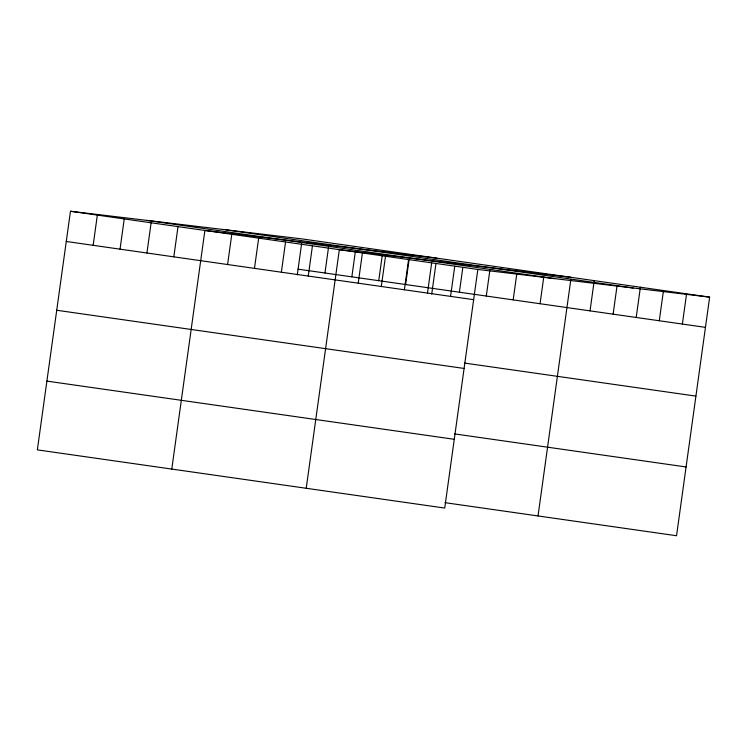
<?xml version="1.0" encoding="UTF-8"?>
<svg xmlns="http://www.w3.org/2000/svg" width="747" height="747" viewBox="0 0 747 747"><rect width="100%" height="100%" fill="white"/><g stroke="black" fill="none" stroke-linecap="round" stroke-linejoin="round"><path stroke-width="1.12" d="M709.65 297.129L302.274 238.937L70.461 211.261L37.35 449.871L444.726 508.063L477.837 269.452L709.65 297.129L676.539 535.739L445.044 502.675M93.151 245.333L97.343 215.099M120.043 249.171L124.235 218.946M146.926 253.009L151.118 222.783M173.818 256.847L178.01 226.621M171.782 469.079L204.893 230.468L436.706 258.135M227.592 264.531L231.785 234.306M254.475 268.369L258.667 238.144M281.367 272.216L285.559 241.981M297.278 274.896L301.648 243.419M308.25 276.054L312.442 245.828M324.964 273L328.54 247.257M306.223 488.277L339.334 249.666L571.138 277.342M351.846 276.848L355.423 251.095M358.224 283.188L362.416 252.962M378.738 280.685L382.305 254.932M381.306 286.484L385.499 256.258M404.388 289.789L408.581 259.554M405.621 284.523L409.039 259.9M427.48 293.085L431.673 262.86M431.719 294.094L435.931 263.738M450.562 296.382L454.755 266.156M459.396 292.208L462.813 267.575M486.288 296.045L489.855 270.302M513.17 299.883L516.747 274.14M540.062 303.73L543.788 276.857M538.027 515.953L570.829 279.583M590.027 310.864L594.229 280.639M613.119 314.16L617.003 286.176M636.201 317.456L640.394 287.231M659.284 320.762L663.476 290.527M682.375 324.058L686.568 293.823M225.771 229.805L633.157 287.997M146.954 220.393L554.339 278.584M70.461 211.261L477.837 269.452M298.072 269.163L705.457 327.354M66.268 241.486L473.645 299.678M464.419 363.051L695.915 396.115M56.725 310.257L464.102 368.448M454.587 433.904L686.082 466.968M46.893 381.11L454.269 439.292"/></g></svg>
